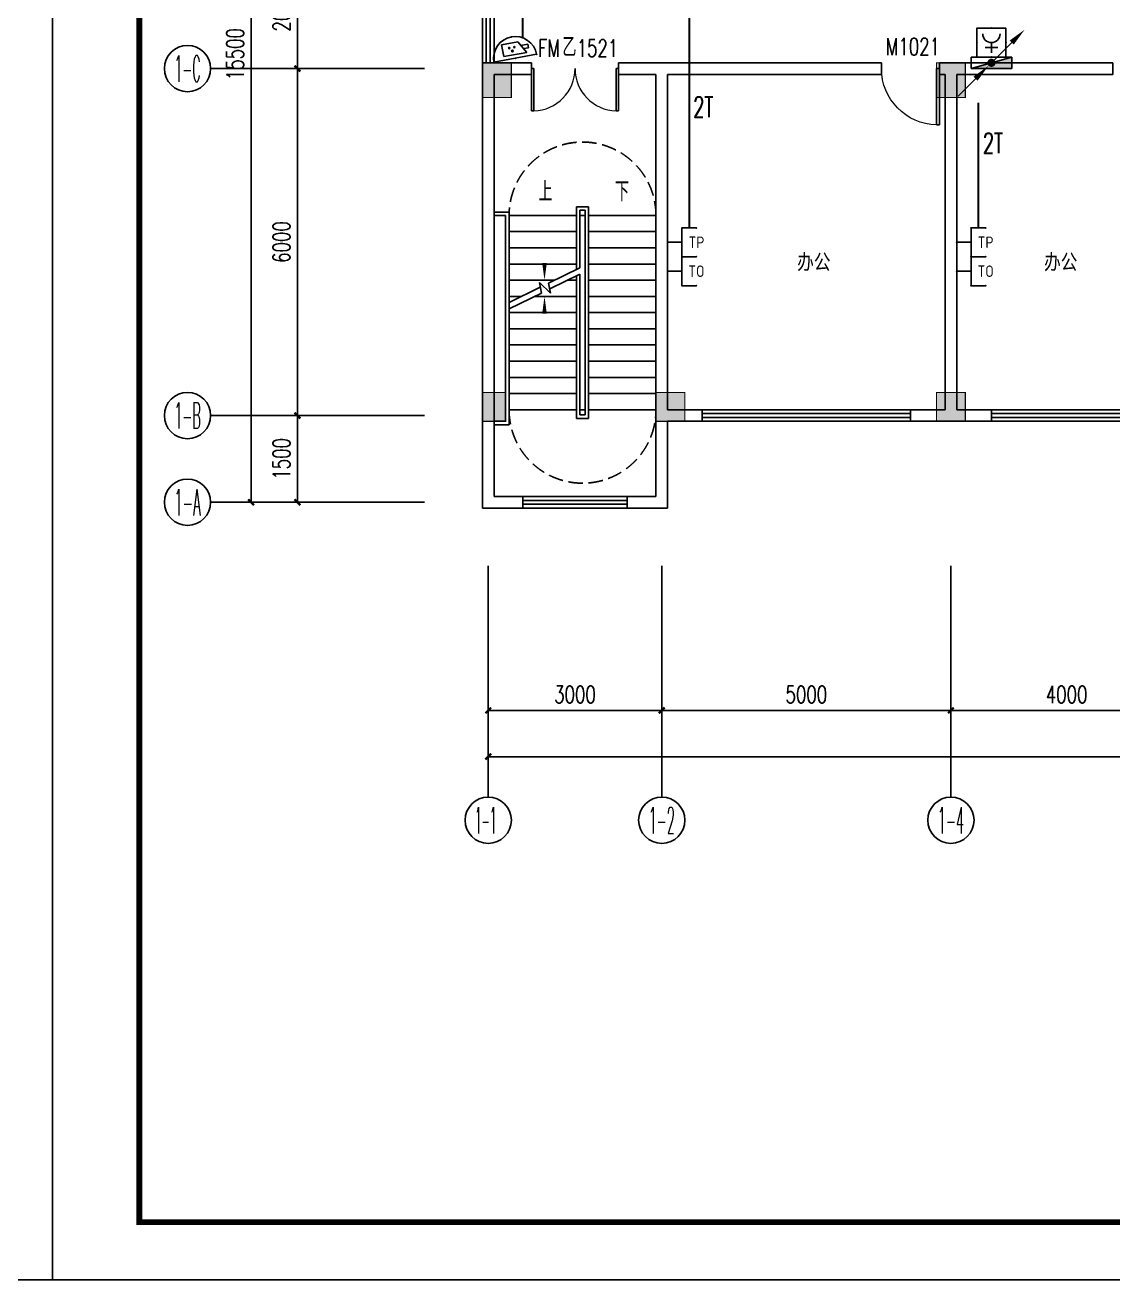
# Model space of a CAD drawing. Extents: x -6243262 to 3079315, y -2914302 to 172723.
# Drawn here: x -5669689 to -5650881, y -799772 to -778071 of the extents above; entities that cross this region are included whole.
import ezdxf
from ezdxf.enums import TextEntityAlignment as Align

# ---------------------------------------------------------------- set-up
doc = ezdxf.new("R2010")
doc.units = 0
doc.header["$LTSCALE"] = 1000
doc.linetypes.add('DASH', pattern=[0.35, 0.25, -0.1])
for name, color, linetype in [('0-柱网', 2, 'Continuous'), ('AXIS', 3, 'Continuous'), ('AXIS_TEXT', 7, 'Continuous'), ('DIM_SYMB', 3, 'Continuous'), ('DOOR_FIRE', 4, 'Continuous'), ('DOOR_FIRE_TEXT', 7, 'Continuous'), ('EQUIP-安防', 3, 'Continuous'), ('EQUIP-消防', 3, 'Continuous'), ('EQUIP-通讯', 3, 'Continuous'), ('EQUIP_消火栓', 7, 'Continuous'), ('HANDRAIL', 3, 'Continuous'), ('LWIRE', 4, 'Continuous'), ('PUB_TEXT', 7, 'Continuous'), ('PUB_TITLE', 4, 'Continuous'), ('STAIR', 2, 'Continuous'), ('TEL_TEXT', 7, 'Continuous'), ('WALL', 9, 'Continuous'), ('WINDOW', 4, 'Continuous'), ('WINDOW_TEXT', 7, 'Continuous'), ('WIRE-通讯', 4, 'Continuous')]:
    doc.layers.add(name, color=color, linetype=linetype)
doc.styles.add('-宋体', font='', dxfattribs={"width": 0.8})
doc.styles.add('_TCH_AXIS', font='COMPLEX', dxfattribs={"bigfont": 'GBCBIG'})
doc.styles.add('_TCH_DIM', font='SIMPLEX', dxfattribs={"bigfont": 'GBCBIG'})
doc.styles.add('_TCH_DIM_T3', font='SIMPLEX', dxfattribs={"width": 0.705882, "bigfont": 'GBCBIG'})
doc.styles.add('_TCH_WINDOW', font='SIMPLEX', dxfattribs={"height": 3.5, "bigfont": 'GBCBIG'})
doc.styles.add('_TEL_ATTDEF', font='gbenor', dxfattribs={"bigfont": 'gbcbig'})
doc.styles.add('_TEL_DIM', font='SIMPLEX', dxfattribs={"width": 0.8, "height": 3.5, "bigfont": 'HZTXT'})
doc.styles.add('COMPLEX', font='COMPLEX')
doc.styles.get("Standard").update_dxf_attribs({"font": 'gbenor.shx', "bigfont": 'gbcbig.shx'})
doc.styles.get('-宋体').set_extended_font_data('SimSun')
doc.dimstyles.new('_TCH_ARCH&&100', dxfattribs={"dimtxt": 297.5, "dimasz": 100, "dimexe": 250, "dimexo": 300, "dimgap": 126.25, "dimtad": 1, "dimdec": 0, "dimzin": 0, "dimdsep": 46, "dimtxsty": '_TCH_DIM_T3', "dimblk": 'ARCHTICK', "dimcen": 0.09, "dimclrt": 7, "dimazin": 2, "dimtfac": 1, "dimtdec": 0, "dimtix": 1, "dimtmove": 2, "dimatfit": 3, "dimfxl": 0, "dimtolj": 1, "dimtzin": 0, "dimarcsym": 0})

# ---------------------------------------------------------------- blocks, each defined once
blk = doc.blocks.new('1#柱网')
at = {"layer": '0-柱网'}
for points in [[(494005, 85967), (494005, 85367), (494505, 85367), (494505, 85967)], [(501855, 85967), (501855, 85367), (502355, 85367), (502355, 85967)], [(494005, 80267), (494005, 79767), (494405, 79767), (494405, 80267)], [(497005, 80267), (497005, 79767), (497505, 79767), (497505, 80267)], [(501855, 80267), (501855, 79767), (502355, 79767), (502355, 80267)]]:
    blk.add_hatch(color=0, dxfattribs=at).paths.add_polyline_path(points)
at = {"layer": '0-柱网', "color": 0, "const_width": 20}
for points in [[(494005, 85967), (494005, 85367), (494505, 85367), (494505, 85967), (494005, 85967)], [(501855, 85967), (501855, 85367), (502355, 85367), (502355, 85967), (501855, 85967)], [(494005, 80267), (494005, 79767), (494405, 79767), (494405, 80267), (494005, 80267)], [(497005, 80267), (497005, 79767), (497505, 79767), (497505, 80267), (497005, 80267)], [(501855, 80267), (501855, 79767), (502355, 79767), (502355, 80267), (501855, 80267)]]:
    blk.add_lwpolyline(points, dxfattribs=at)
blk = doc.blocks.new('$WINLIB2D$00000001')
at = {"color": 0}
for points in [[(-0.5, 0.5), (-0.5, -0.5)], [(-0.5, 0.5), (0.5, 0.5)], [(0.5, -0.5), (0.5, 0.5)], [(0.5, 0.1667), (-0.5, 0.1667)], [(0.5, -0.1667), (-0.5, -0.1667)], [(-0.5, -0.5), (0.5, -0.5)]]:
    blk.add_lwpolyline(points, dxfattribs=at)
blk = doc.blocks.new('$DorLib2D$00000002')
at = {"color": 0}
for p, q in [((-0.5, 0), (-0.5, 0.4875)), ((-0.475, 0.4875), (-0.5, 0.4875)), ((-0.475, 0), (-0.475, 0.4875)), ((0.475, 0), (0.475, 0.4875)), ((0.475, 0.4875), (0.5, 0.4875)), ((0.5, 0), (0.5, 0.4875)), ((-0.5, 0), (-0.475, 0)), ((0.5, 0), (0.475, 0))]:
    blk.add_line(p, q, dxfattribs=at)
at = {"color": 0, "lineweight": 13}
for centre, start, end in [((-0.4875, 0), 0, 88.53072), ((0.4875, 0), 91.46928, 180)]:
    blk.add_arc(centre, 0.4875, start, end, dxfattribs=at)
blk = doc.blocks.new('$DorLib2D$00000001')
at = {"color": 0}
for p, q in [((0.45, 0.975), (0.5, 0.975)), ((0.45, 0), (0.45, 0.975)), ((0.5, 0), (0.5, 0.975)), ((0.5, 0), (0.45, 0))]:
    blk.add_line(p, q, dxfattribs=at)
at = {"color": 0, "lineweight": 13}
blk.add_arc((0.475, 0), 0.975, 91.4693, 180, dxfattribs=at)
blk = doc.blocks.new('_ArchTick')
at = {"color": 0, "linetype": 'ByBlock', "const_width": 0.4}
blk.add_lwpolyline([(-0.5, -0.5), (0.5, 0.5)], dxfattribs=at)
blk = doc.blocks.new('*D153')
at = {"layer": 'AXIS', "color": 0, "lineweight": -2, "transparency": 16777216}
for p, q in [((1475895, -788352), (1475895, -791602)), ((1515895, -788352), (1515895, -791602)), ((1475895, -791352), (1515895, -791352))]:
    blk.add_line(p, q, dxfattribs=at)
at = {"layer": 'Defpoints', "color": 0, "transparency": 16777216}
for p in [(1475895, -788052), (1515895, -788052), (1515895, -791352)]:
    blk.add_point(p, dxfattribs=at)
at = {"layer": 'AXIS', "color": 0, "lineweight": -2, "transparency": 16777216, "xscale": 100, "yscale": 100, "zscale": 100, "rotation": 180}
blk.add_blockref('_ArchTick', (1475895, -791352), dxfattribs=at)
at = {"layer": 'AXIS', "color": 0, "lineweight": -2, "transparency": 16777216, "xscale": 100, "yscale": 100, "zscale": 100}
blk.add_blockref('_ArchTick', (1515895, -791352), dxfattribs=at)
at = {"layer": 'AXIS', "color": 7, "transparency": 16777216, "insert": (1495895, -791077), "char_height": 297.5, "attachment_point": 5, "style": '_TCH_DIM_T3'}
blk.add_mtext('\\A1;40000', dxfattribs=at)
blk = doc.blocks.new('*D162')
at = {"layer": 'AXIS', "color": 0, "lineweight": -2, "transparency": 16777216}
for p, q in [((1483895, -788352), (1483895, -790802)), ((1487895, -788352), (1487895, -790802)), ((1483895, -790552), (1487895, -790552))]:
    blk.add_line(p, q, dxfattribs=at)
at = {"layer": 'Defpoints', "color": 0, "transparency": 16777216}
for p in [(1483895, -788052), (1487895, -788052), (1487895, -790552)]:
    blk.add_point(p, dxfattribs=at)
at = {"layer": 'AXIS', "color": 0, "lineweight": -2, "transparency": 16777216, "xscale": 100, "yscale": 100, "zscale": 100, "rotation": 180}
blk.add_blockref('_ArchTick', (1483895, -790552), dxfattribs=at)
at = {"layer": 'AXIS', "color": 0, "lineweight": -2, "transparency": 16777216, "xscale": 100, "yscale": 100, "zscale": 100}
blk.add_blockref('_ArchTick', (1487895, -790552), dxfattribs=at)
at = {"layer": 'AXIS', "color": 7, "transparency": 16777216, "insert": (1485895, -790277), "char_height": 297.5, "attachment_point": 5, "style": '_TCH_DIM_T3'}
blk.add_mtext('\\A1;4000', dxfattribs=at)
blk = doc.blocks.new('*D163')
at = {"layer": 'AXIS', "color": 0, "lineweight": -2, "transparency": 16777216}
for p, q in [((1478895, -788352), (1478895, -790802)), ((1483895, -788352), (1483895, -790802)), ((1478895, -790552), (1483895, -790552))]:
    blk.add_line(p, q, dxfattribs=at)
at = {"layer": 'Defpoints', "color": 0, "transparency": 16777216}
for p in [(1478895, -788052), (1483895, -788052), (1483895, -790552)]:
    blk.add_point(p, dxfattribs=at)
at = {"layer": 'AXIS', "color": 0, "lineweight": -2, "transparency": 16777216, "xscale": 100, "yscale": 100, "zscale": 100, "rotation": 180}
blk.add_blockref('_ArchTick', (1478895, -790552), dxfattribs=at)
at = {"layer": 'AXIS', "color": 0, "lineweight": -2, "transparency": 16777216, "xscale": 100, "yscale": 100, "zscale": 100}
blk.add_blockref('_ArchTick', (1483895, -790552), dxfattribs=at)
at = {"layer": 'AXIS', "color": 7, "transparency": 16777216, "insert": (1481395, -790277), "char_height": 297.5, "attachment_point": 5, "style": '_TCH_DIM_T3'}
blk.add_mtext('\\A1;5000', dxfattribs=at)
blk = doc.blocks.new('*D164')
at = {"layer": 'AXIS', "color": 0, "lineweight": -2, "transparency": 16777216}
for p, q in [((1475895, -788352), (1475895, -790802)), ((1478895, -788352), (1478895, -790802)), ((1475895, -790552), (1478895, -790552))]:
    blk.add_line(p, q, dxfattribs=at)
at = {"layer": 'Defpoints', "color": 0, "transparency": 16777216}
for p in [(1475895, -788052), (1478895, -788052), (1478895, -790552)]:
    blk.add_point(p, dxfattribs=at)
at = {"layer": 'AXIS', "color": 0, "lineweight": -2, "transparency": 16777216, "xscale": 100, "yscale": 100, "zscale": 100, "rotation": 180}
blk.add_blockref('_ArchTick', (1475895, -790552), dxfattribs=at)
at = {"layer": 'AXIS', "color": 0, "lineweight": -2, "transparency": 16777216, "xscale": 100, "yscale": 100, "zscale": 100}
blk.add_blockref('_ArchTick', (1478895, -790552), dxfattribs=at)
at = {"layer": 'AXIS', "color": 7, "transparency": 16777216, "insert": (1477395, -790277), "char_height": 297.5, "attachment_point": 5, "style": '_TCH_DIM_T3'}
blk.add_mtext('\\A1;3000', dxfattribs=at)
blk = doc.blocks.new('_AXISO')
at = {"color": 0}
blk.add_circle((0, 0), 0.5, dxfattribs=at)
at = {"layer": 'AXIS_TEXT', "color": 0, "style": 'COMPLEX', "width": 1.041667}
blk.add_attdef('A', text='', height=0.56, dxfattribs=at).set_placement((-0.25, -0.28), (0.25, -0.28), align=Align.FIT)
blk = doc.blocks.new('*D181')
at = {"layer": 'AXIS', "color": 0, "lineweight": -2, "transparency": 16777216}
for p, q in [((1474495, -771452), (1471545, -771452)), ((1471795, -786952), (1471795, -771452)), ((1474495, -786952), (1471545, -786952))]:
    blk.add_line(p, q, dxfattribs=at)
at = {"layer": 'Defpoints', "color": 0, "transparency": 16777216}
for p in [(1471795, -771452), (1474795, -771452), (1474795, -786952)]:
    blk.add_point(p, dxfattribs=at)
at = {"layer": 'AXIS', "color": 0, "lineweight": -2, "transparency": 16777216, "xscale": 100, "yscale": 100, "zscale": 100}
for p, rotation in [((1471795, -771452), 90), ((1471795, -786952), 270)]:
    blk.add_blockref('_ArchTick', p, dxfattribs=dict(at, rotation=rotation))
at = {"layer": 'AXIS', "color": 7, "transparency": 16777216, "insert": (1471520, -779202), "char_height": 297.5, "attachment_point": 5, "rotation": 90, "style": '_TCH_DIM_T3'}
blk.add_mtext('\\A1;15500', dxfattribs=at)
blk = doc.blocks.new('*D182')
at = {"layer": 'AXIS', "color": 0, "lineweight": -2, "transparency": 16777216}
for p, q in [((1474495, -785452), (1472345, -785452)), ((1472595, -786952), (1472595, -785452)), ((1474495, -786952), (1472345, -786952))]:
    blk.add_line(p, q, dxfattribs=at)
at = {"layer": 'Defpoints', "color": 0, "transparency": 16777216}
for p in [(1472595, -785452), (1474795, -785452), (1474795, -786952)]:
    blk.add_point(p, dxfattribs=at)
at = {"layer": 'AXIS', "color": 0, "lineweight": -2, "transparency": 16777216, "xscale": 100, "yscale": 100, "zscale": 100}
for p, rotation in [((1472595, -785452), 90), ((1472595, -786952), 270)]:
    blk.add_blockref('_ArchTick', p, dxfattribs=dict(at, rotation=rotation))
at = {"layer": 'AXIS', "color": 7, "transparency": 16777216, "insert": (1472320, -786202), "char_height": 297.5, "attachment_point": 5, "rotation": 90, "style": '_TCH_DIM_T3'}
blk.add_mtext('\\A1;1500', dxfattribs=at)
blk = doc.blocks.new('*D183')
at = {"layer": 'AXIS', "color": 0, "lineweight": -2, "transparency": 16777216}
for p, q in [((1474495, -779452), (1472345, -779452)), ((1472595, -785452), (1472595, -779452)), ((1474495, -785452), (1472345, -785452))]:
    blk.add_line(p, q, dxfattribs=at)
at = {"layer": 'Defpoints', "color": 0, "transparency": 16777216}
for p in [(1472595, -779452), (1474795, -779452), (1474795, -785452)]:
    blk.add_point(p, dxfattribs=at)
at = {"layer": 'AXIS', "color": 0, "lineweight": -2, "transparency": 16777216, "xscale": 100, "yscale": 100, "zscale": 100}
for p, rotation in [((1472595, -779452), 90), ((1472595, -785452), 270)]:
    blk.add_blockref('_ArchTick', p, dxfattribs=dict(at, rotation=rotation))
at = {"layer": 'AXIS', "color": 7, "transparency": 16777216, "insert": (1472320, -782452), "char_height": 297.5, "attachment_point": 5, "rotation": 90, "style": '_TCH_DIM_T3'}
blk.add_mtext('\\A1;6000', dxfattribs=at)
blk = doc.blocks.new('*D184')
at = {"layer": 'AXIS', "color": 0, "lineweight": -2, "transparency": 16777216}
for p, q in [((1474495, -777452), (1472345, -777452)), ((1472595, -779452), (1472595, -777452)), ((1474495, -779452), (1472345, -779452))]:
    blk.add_line(p, q, dxfattribs=at)
at = {"layer": 'Defpoints', "color": 0, "transparency": 16777216}
for p in [(1472595, -777452), (1474795, -777452), (1474795, -779452)]:
    blk.add_point(p, dxfattribs=at)
at = {"layer": 'AXIS', "color": 0, "lineweight": -2, "transparency": 16777216, "xscale": 100, "yscale": 100, "zscale": 100}
for p, rotation in [((1472595, -777452), 90), ((1472595, -779452), 270)]:
    blk.add_blockref('_ArchTick', p, dxfattribs=dict(at, rotation=rotation))
at = {"layer": 'AXIS', "color": 7, "transparency": 16777216, "insert": (1472320, -778452), "char_height": 297.5, "attachment_point": 5, "rotation": 90, "style": '_TCH_DIM_T3'}
blk.add_mtext('\\A1;2000', dxfattribs=at)
blk = doc.blocks.new('$equip$00002353')
for p, q in [((0.75, 0), (-0.75, 0)), ((-0.517, -0.393), (-0.517, -0.273)), ((-0.517, -0.273), (-0.341, -0.273)), ((-0.517, -0.393), (-0.273, -0.393)), ((-0.427, -0.123), (0.383, -0.123)), ((-0.427, -0.123), (-0.187, -0.543)), ((0.383, -0.123), (0.383, -0.543)), ((0.383, -0.543), (-0.187, -0.543))]:
    blk.add_line(p, q)
at = {"const_width": 0.04}
for points in [[(-0.75, 0), (-0.779, 0)], [(0.75, 0), (0.779, 0)]]:
    blk.add_lwpolyline(points, dxfattribs=at)
blk.add_lwpolyline([(0.75, 0, -1), (-0.75, 0), (0.75, 0), (0.75, 0, -1), (-0.75, 0, -1.517539)], format="xyb", dxfattribs=at)
for centre, radius in [((-0.038, -0.38), 0.024), ((0.052, -0.26), 0.03), ((0.142, -0.38), 0.024)]:
    blk.add_circle(centre, radius)
blk.add_arc((0, 0), 0.75, 180, 0)
for p in [(-0.75, 0), (0, 0), (0.75, 0), (0, -0.75)]:
    blk.add_point(p)
for points in [[(-0.059, -0.368), (-0.017, -0.368), (-0.062, -0.38), (-0.014, -0.38)], [(-0.059, -0.392), (-0.017, -0.392), (-0.062, -0.38), (-0.014, -0.38)], [(-0.05, -0.359), (-0.026, -0.359), (-0.059, -0.368), (-0.017, -0.368)], [(-0.05, -0.401), (-0.026, -0.401), (-0.059, -0.392), (-0.017, -0.392)], [(-0.038, -0.356), (-0.038, -0.356), (-0.05, -0.359), (-0.026, -0.359)], [(-0.038, -0.404), (-0.038, -0.404), (-0.05, -0.401), (-0.026, -0.401)], [(0.026, -0.245), (0.078, -0.245), (0.022, -0.26), (0.082, -0.26)], [(0.026, -0.275), (0.078, -0.275), (0.022, -0.26), (0.082, -0.26)], [(0.037, -0.234), (0.067, -0.234), (0.026, -0.245), (0.078, -0.245)], [(0.037, -0.286), (0.067, -0.286), (0.026, -0.275), (0.078, -0.275)], [(0.052, -0.23), (0.052, -0.23), (0.037, -0.234), (0.067, -0.234)], [(0.052, -0.29), (0.052, -0.29), (0.037, -0.286), (0.067, -0.286)], [(0.121, -0.368), (0.163, -0.368), (0.118, -0.38), (0.166, -0.38)], [(0.121, -0.392), (0.163, -0.392), (0.118, -0.38), (0.166, -0.38)], [(0.13, -0.359), (0.154, -0.359), (0.121, -0.368), (0.163, -0.368)], [(0.13, -0.401), (0.154, -0.401), (0.121, -0.392), (0.163, -0.392)], [(0.142, -0.356), (0.142, -0.356), (0.13, -0.359), (0.154, -0.359)], [(0.142, -0.404), (0.142, -0.404), (0.13, -0.401), (0.154, -0.401)]]:
    blk.add_solid(points)
at = {"color": 7, "style": '_TEL_DIM', "flags": 1}
blk.add_attdef('A', text='', height=0.00002, dxfattribs=at).set_placement((0, 0), align=Align.MIDDLE_CENTER)
blk = doc.blocks.new('$equip$00001847')
for p, q in [((-0.5, 0.499), (-0.5, 0.999)), ((0.5, 0.999), (0.5, 0.499)), ((0.5, 0.499), (-0.5, 0.499)), ((0, 0.5), (0, 0))]:
    blk.add_line(p, q)
for p in [(-0.5, 0.999), (0.5, 0.999), (-0.5, 0.499), (0.5, 0.499), (0, 0)]:
    blk.add_point(p)
at = {"color": 7, "style": '_TEL_DIM'}
blk.add_attdef('$TEXT$', text='', height=0.4, dxfattribs=at).set_placement((0, 0.999), align=Align.MIDDLE_CENTER)
at = {"color": 7, "style": '_TEL_DIM', "flags": 1}
blk.add_attdef('A', text='', height=0.00002, dxfattribs=at).set_placement((0, 0), align=Align.MIDDLE_CENTER)
blk = doc.blocks.new('$equip$00001867')
for p, q in [((-0.5, 0.499), (-0.5, 0.999)), ((0.5, 0.999), (0.5, 0.499)), ((0.5, 0.499), (-0.5, 0.499)), ((0, 0.5), (0, 0))]:
    blk.add_line(p, q)
for p in [(-0.5, 0.999), (0.5, 0.999), (-0.5, 0.499), (0.5, 0.499), (0, 0)]:
    blk.add_point(p)
at = {"color": 7, "style": '_TEL_DIM'}
blk.add_attdef('$TEXT$', text='', height=0.4, dxfattribs=at).set_placement((0, 0.999), align=Align.MIDDLE_CENTER)
at = {"color": 7, "style": '_TEL_DIM', "flags": 1}
blk.add_attdef('A', text='', height=0.00002, dxfattribs=at).set_placement((0, 0), align=Align.MIDDLE_CENTER)
blk = doc.blocks.new('$equip$00002656')
for p, q in [((-0.5, 1), (-0.5, 0)), ((0.5, 1), (-0.5, 1)), ((0.5, 0), (0.5, 1)), ((0, 0.5), (0, 0.15)), ((-0.5, 0), (0.5, 0)), ((-0.219, 0.331), (0.222, 0.331))]:
    blk.add_line(p, q)
at = {"const_width": 0.04}
blk.add_lwpolyline([(-0.5, 1), (0.5, 1), (0.5, 0), (-0.5, 0), (-0.5, 1), (0.5, 1)], dxfattribs=at)
blk.add_arc((0, 0.8), 0.3, 180, 0)
for p in [(0, 1), (-0.5, 0.5), (0.5, 0.5), (0, 0)]:
    blk.add_point(p)
at = {"color": 7, "flags": 1}
for tag, height, p in [('B', 0.4, (0.762, 0.292)), ('A', 0.00002, (0, 0))]:
    blk.add_attdef(tag, text='', height=height, dxfattribs=at).set_placement(p, align=Align.MIDDLE_CENTER)
blk = doc.blocks.new('$TelecSys$00000079')
for p, q in [((0.7, 0.7), (0, 0)), ((0.104, 0.104), (0.104, 0.104)), ((-0.104, -0.104), (-0.104, -0.104))]:
    blk.add_line(p, q)
at = {"const_width": 0.142}
blk.add_lwpolyline([(-0.071, 0, 1), (0.071, 0, 1)], format="xyb", close=True, dxfattribs=at)
blk.add_solid([(0.63, 0.77), (0.77, 0.63), (1.15, 1.15)])
at = {"width": 0.8, "flags": 9}
blk.add_attdef('A', (0, 0), '', height=0.00002, dxfattribs=at)
blk = doc.blocks.new('$TelecSys$00000081')
for p, q in [((0.104, 0.104), (0.104, 0.104)), ((-0.104, -0.104), (-0.104, -0.104)), ((-1.15, -1.15), (-0.55, -0.55))]:
    blk.add_line(p, q)
at = {"const_width": 0.142}
blk.add_lwpolyline([(0.071, 0, 1), (-0.071, 0, 1)], format="xyb", close=True, dxfattribs=at)
blk.add_solid([(-0.62, -0.48), (-0.48, -0.62), (-0.1, -0.1)])
at = {"width": 0.8, "flags": 9}
blk.add_attdef('A', (0, 0), '', height=0.00002, rotation=180, dxfattribs=at)
blk = doc.blocks.new('$TwtSys$00000434')
for p, q in [((-0.5, 0.5), (-0.5, -0.5)), ((-0.5, -0.5), (0.5, 0.5)), ((0.5, 0.5), (-0.5, 0.5)), ((0.5, -0.5), (0.5, 0.5)), ((-0.5, -0.5), (0.5, -0.5))]:
    blk.add_line(p, q)
blk.add_solid([(0.5, -0.5), (0.5, 0.5), (-0.5, -0.5)])
blk = doc.blocks.new('44')
at = {"color": 8, "linetype": 'DASH'}
for centre, start, end in [((1477525.1, -781992.2), 359.99984, 180.00017), ((1477525.1, -785352.2), 179.99983, 0.00016)]:
    blk.add_arc(centre, 1270, start, end, dxfattribs=at)
at = {"layer": 'AXIS', "color": 8}
for p, q in [((1474795.1, -779452.2), (1471095.1, -779452.2)), ((1474795.1, -785452.2), (1471095.1, -785452.2)), ((1474795.1, -786952.2), (1471095.1, -786952.2)), ((1475895.1, -788052.2), (1475895.1, -792052.2)), ((1478895.1, -788052.2), (1478895.1, -792052.2)), ((1483895.1, -788052.2), (1483895.1, -792052.2))]:
    blk.add_line(p, q, dxfattribs=at)
at = {"layer": 'DIM_SYMB', "color": 8}
for points in [[(1476867.6, -781852.2, 0, 0, 0), (1476867.6, -783112.2, 0, 80, 0), (1476867.6, -782812.2, 0, 0, 0)], [(1478182.6, -781852.2, 0, 0, 0), (1478182.6, -786102.2, 0, 0, 0), (1476867.6, -786102.2, 0, 0, 0), (1476867.6, -783392.2, 0, 80, 0), (1476867.6, -783692.2, 0, 0, 0)]]:
    blk.add_lwpolyline(points, format="xyseb", dxfattribs=at)
at = {"layer": 'HANDRAIL', "color": 8}
for p, q in [((1476255.1, -781932.2), (1475995.1, -781932.2)), ((1475995.1, -781992.2), (1475995.1, -781932.2)), ((1476195.1, -781992.2), (1475995.1, -781992.2)), ((1476195.1, -785552.2), (1476195.1, -781992.2)), ((1476255.1, -785612.2), (1476255.1, -781932.2)), ((1475995.1, -785552.2), (1476195.1, -785552.2)), ((1475995.1, -785552.2), (1475995.1, -785612.2)), ((1475995.1, -785612.2), (1476255.1, -785612.2))]:
    blk.add_line(p, q, dxfattribs=at)
at = {"layer": 'STAIR', "color": 8}
for p, q in [((1477630.1, -781842.2), (1477420.1, -781842.2)), ((1477420.1, -781842.2), (1477420.1, -782924.7)), ((1477570.1, -781902.2), (1477480.1, -781902.2)), ((1477480.1, -781902.2), (1477480.1, -782895.2)), ((1477570.1, -785442.2), (1477570.1, -781902.2)), ((1477630.1, -785502.2), (1477630.1, -781842.2)), ((1476255.1, -781992.2), (1476255.1, -783497.8)), ((1477420.1, -781992.2), (1476255.1, -781992.2)), ((1477480.1, -781992.2), (1477480.1, -782895.2)), ((1477480.1, -781992.2), (1477570.1, -781992.2)), ((1477570.1, -785352.2), (1477570.1, -781992.2)), ((1477630.1, -781992.2), (1478795.1, -781992.2)), ((1478795.1, -785352.2), (1478795.1, -781992.2)), ((1477420.1, -782272.2), (1476255.1, -782272.2)), ((1477630.1, -782272.2), (1478795.1, -782272.2)), ((1477420.1, -782552.2), (1476255.1, -782552.2)), ((1477630.1, -782552.2), (1478795.1, -782552.2)), ((1477420.1, -782832.2), (1476255.1, -782832.2)), ((1477480.1, -782895.2), (1476938.2, -783161.8)), ((1477630.1, -782832.2), (1478795.1, -782832.2)), ((1477038.9, -783112.2), (1476255.1, -783112.2)), ((1476972.8, -783336.8), (1476778.7, -783150.6)), ((1476778.7, -783150.6), (1476815, -783333.8)), ((1476938.2, -783161.8), (1476972.8, -783336.8)), ((1477480.1, -783006.6), (1476958.3, -783263.3)), ((1477420.1, -783112.2), (1477265.5, -783112.2)), ((1477420.1, -783036.1), (1477420.1, -785502.2)), ((1477480.1, -783006.6), (1477480.1, -785352.2)), ((1477480.1, -783006.6), (1477480.1, -785442.2)), ((1477630.1, -783112.2), (1478795.1, -783112.2)), ((1476794.9, -783232.3), (1476255.1, -783497.8)), ((1476815, -783333.8), (1476255.1, -783609.2)), ((1476469.8, -783392.2), (1476255.1, -783392.2)), ((1477420.1, -783392.2), (1476696.3, -783392.2)), ((1477630.1, -783392.2), (1478795.1, -783392.2)), ((1476255.1, -783609.2), (1476255.1, -785352.2)), ((1477420.1, -783672.2), (1476255.1, -783672.2)), ((1477630.1, -783672.2), (1478795.1, -783672.2)), ((1477420.1, -783952.2), (1476255.1, -783952.2)), ((1477630.1, -783952.2), (1478795.1, -783952.2)), ((1477420.1, -784232.2), (1476255.1, -784232.2)), ((1477630.1, -784232.2), (1478795.1, -784232.2)), ((1477420.1, -784512.2), (1476255.1, -784512.2)), ((1477630.1, -784512.2), (1478795.1, -784512.2)), ((1477420.1, -784792.2), (1476255.1, -784792.2)), ((1477630.1, -784792.2), (1478795.1, -784792.2)), ((1477420.1, -785072.2), (1476255.1, -785072.2)), ((1477630.1, -785072.2), (1478795.1, -785072.2)), ((1477420.1, -785352.2), (1476255.1, -785352.2)), ((1477480.1, -785352.2), (1477570.1, -785352.2)), ((1477630.1, -785352.2), (1478795.1, -785352.2)), ((1477420.1, -785502.2), (1477630.1, -785502.2)), ((1477480.1, -785442.2), (1477570.1, -785442.2))]:
    blk.add_line(p, q, dxfattribs=at)
at = {"layer": 'WALL', "color": 8}
for p, q in [((1475995.1, -779352.2), (1475795.1, -779352.2)), ((1475795.1, -779352.2), (1475795.1, -779452.2)), ((1475795.1, -787052.2), (1475795.1, -779452.2)), ((1476645.1, -779352.2), (1475995.1, -779352.2)), ((1476645.1, -779552.2), (1476645.1, -779352.2)), ((1478895.1, -779352.2), (1478145.1, -779352.2)), ((1478145.1, -779352.2), (1478145.1, -779552.2)), ((1482695.1, -779352.2), (1478895.1, -779352.2)), ((1482695.1, -779552.2), (1482695.1, -779352.2)), ((1483895.1, -779352.2), (1483695.1, -779352.2)), ((1483695.1, -779352.2), (1483695.1, -779552.2)), ((1486695.1, -779352.2), (1483895.1, -779352.2)), ((1486695.1, -779552.2), (1486695.1, -779352.2)), ((1475995.1, -779552.2), (1476645.1, -779552.2)), ((1475995.1, -786852.2), (1475995.1, -779552.2)), ((1478145.1, -779552.2), (1478795.1, -779552.2)), ((1478795.1, -785452.2), (1478795.1, -779552.2)), ((1478995.1, -779552.2), (1482695.1, -779552.2)), ((1478995.1, -785352.2), (1478995.1, -779552.2)), ((1483695.1, -779552.2), (1483795.1, -779552.2)), ((1483795.1, -785352.2), (1483795.1, -779552.2)), ((1483995.1, -779552.2), (1486695.1, -779552.2)), ((1483995.1, -785352.2), (1483995.1, -779552.2)), ((1479595.1, -785352.2), (1478995.1, -785352.2)), ((1479595.1, -785552.2), (1479595.1, -785352.2)), ((1483795.1, -785352.2), (1483195.1, -785352.2)), ((1483195.1, -785352.2), (1483195.1, -785552.2)), ((1484595.1, -785352.2), (1483995.1, -785352.2)), ((1484595.1, -785552.2), (1484595.1, -785352.2)), ((1478795.1, -786852.2), (1478795.1, -785452.2)), ((1478995.1, -785552.2), (1479595.1, -785552.2)), ((1478995.1, -787052.2), (1478995.1, -785552.2)), ((1483195.1, -785552.2), (1483895.1, -785552.2)), ((1483895.1, -785552.2), (1484595.1, -785552.2)), ((1476495.1, -786852.2), (1475995.1, -786852.2)), ((1476495.1, -787052.2), (1476495.1, -786852.2)), ((1478795.1, -786852.2), (1478295.1, -786852.2)), ((1478295.1, -786852.2), (1478295.1, -787052.2)), ((1475795.1, -787052.2), (1476495.1, -787052.2)), ((1478295.1, -787052.2), (1478995.1, -787052.2))]:
    blk.add_line(p, q, dxfattribs=at)
at = {"layer": '0-柱网', "color": 8}
blk.add_blockref('1#柱网', (981790.1, -865319.4), dxfattribs=at)
at = {"layer": 'AXIS', "color": 8}
ref = blk.add_blockref('_AXISO', (1470695.1, -779452.2), dxfattribs=dict(at, xscale=800, yscale=800, zscale=800))
ref.add_attrib('A', '1-C', dxfattribs={"layer": 'AXIS_TEXT', "color": 8, "height": 452.55, "style": '_TCH_AXIS', "width": 0.375}).set_placement((1470468.8, -779678.5), (1470921.4, -779678.5), align=Align.FIT)
ref = blk.add_blockref('_AXISO', (1470695.1, -785452.2), dxfattribs=dict(at, xscale=800, yscale=800, zscale=800))
ref.add_attrib('A', '1-B', dxfattribs={"layer": 'AXIS_TEXT', "color": 8, "height": 452.55, "style": '_TCH_AXIS', "width": 0.362069}).set_placement((1470468.8, -785678.5), (1470921.4, -785678.5), align=Align.FIT)
ref = blk.add_blockref('_AXISO', (1470695.1, -786952.2), dxfattribs=dict(at, xscale=800, yscale=800, zscale=800))
ref.add_attrib('A', '1-A', dxfattribs={"layer": 'AXIS_TEXT', "color": 8, "height": 452.55, "style": '_TCH_AXIS', "width": 0.355932}).set_placement((1470468.8, -787178.5), (1470921.4, -787178.5), align=Align.FIT)
ref = blk.add_blockref('_AXISO', (1475895.1, -792452.2), dxfattribs=dict(at, xscale=800, yscale=800, zscale=800))
ref.add_attrib('A', '1-1 ', dxfattribs={"layer": 'AXIS_TEXT', "color": 8, "height": 452.55, "style": '_TCH_AXIS', "width": 0.42}).set_placement((1475668.8, -792678.5), (1476121.4, -792678.5), align=Align.FIT)
ref = blk.add_blockref('_AXISO', (1478895.1, -792452.2), dxfattribs=dict(at, xscale=800, yscale=800, zscale=800))
ref.add_attrib('A', '1-2', dxfattribs={"layer": 'AXIS_TEXT', "color": 8, "height": 452.55, "style": '_TCH_AXIS', "width": 0.381818}).set_placement((1478668.8, -792678.5), (1479121.4, -792678.5), align=Align.FIT)
ref = blk.add_blockref('_AXISO', (1483895.1, -792452.2), dxfattribs=dict(at, xscale=800, yscale=800, zscale=800))
ref.add_attrib('A', '1-4', dxfattribs={"layer": 'AXIS_TEXT', "color": 8, "height": 452.55, "style": '_TCH_AXIS', "width": 0.368421}).set_placement((1483668.8, -792678.5), (1484121.4, -792678.5), align=Align.FIT)
at = {"layer": 'DOOR_FIRE', "color": 8, "xscale": 1500, "yscale": 1500, "zscale": 200, "rotation": 180}
blk.add_blockref('$DorLib2D$00000002', (1477395.1, -779452.2), dxfattribs=at)
at = {"layer": 'WINDOW', "color": 8}
for p, xscale, yscale, zscale, rotation in [((1475895.1, -778452.2), -1800.00000000004, -200, -1800.00000000004, 90), ((1481395.1, -785452.2), -3600, -200, -3600, 180), ((1485895.1, -785452.2), -2600, -200, -2600, 180), ((1477395.1, -786952.2), -1800, 200, -1800, 180)]:
    blk.add_blockref('$WINLIB2D$00000001', p, dxfattribs=dict(at, xscale=xscale, yscale=yscale, zscale=zscale, rotation=rotation))
ref = blk.add_blockref('$DorLib2D$00000001', (1483195.1, -779452.2), dxfattribs=dict(at, xscale=-1000, yscale=1000, zscale=-1000, rotation=180))
ref.add_attrib('A', 'M1021', (1482770.1, -779221), dxfattribs={"layer": 'WINDOW_TEXT', "color": 8, "height": 297.5, "style": '_TCH_WINDOW', "width": 0.705882})
at = {"layer": 'DIM_SYMB', "color": 7, "style": '_TCH_DIM'}
for s, p in [('上', (1476763.4, -781747.2)), ('下', (1478087.7, -781747.2))]:
    blk.add_text(s, height=337.6, dxfattribs=at).set_placement(p)
at = {"layer": 'DOOR_FIRE_TEXT', "color": 8, "style": '_TCH_WINDOW', "width": 0.705882}
for s, p in [('FM', (1476757.3, -779247.3)), ('1521', (1477423, -779247.3))]:
    blk.add_text(s, height=297.5, dxfattribs=at).set_placement(p)
at = {"layer": 'DOOR_FIRE_TEXT', "color": 8, "style": '_TCH_WINDOW'}
blk.add_text('乙', height=337.6, dxfattribs=at).set_placement((1477177.3, -779247.3))
at = {"layer": 'PUB_TEXT', "color": 8, "style": '-宋体', "width": 0.8}
for p in [(1481236.5, -782926.1), (1485504.9, -782926.1)]:
    blk.add_text('办公', height=264.35, dxfattribs=at).set_placement(p)
at = {"layer": 'AXIS', "color": 8}
for p1, p2, distance, picture, middle in [((1474795.1, -786952.2), (1474795.1, -771452.2), 3000, '*D181', (1471520.1, -779202.2)), ((1474795.1, -779452.2), (1474795.1, -777452.2), 2200, '*D184', (1472320.1, -778452.2)), ((1474795.1, -785452.2), (1474795.1, -779452.2), 2200, '*D183', (1472320.1, -782452.2)), ((1474795.1, -786952.2), (1474795.1, -785452.2), 2200, '*D182', (1472320.1, -786202.2)), ((1475895.1, -788052.2), (1515895.1, -788052.2), -3300, '*D153', (1495895.1, -791077.2)), ((1475895.1, -788052.2), (1478895.1, -788052.2), -2500, '*D164', (1477395.1, -790277.2)), ((1478895.1, -788052.2), (1483895.1, -788052.2), -2500, '*D163', (1481395.1, -790277.2)), ((1483895.1, -788052.2), (1487895.1, -788052.2), -2500, '*D162', (1485895.1, -790277.2))]:
    dim = blk.add_aligned_dim(p1=p1, p2=p2, distance=distance, dimstyle='_TCH_ARCH&&100', dxfattribs=at)
    dim.commit()
    dim.dimension.update_dxf_attribs({"geometry": picture, "text_midpoint": middle})

msp = doc.modelspace()

# ---------------------------------------------------------------- linework, layer by layer
at = {"layer": 'PUB_TITLE'}
for points in [[(-5728613.8, -799772.5), (-5669213.8, -799772.5), (-5669213.8, -757772.5), (-5728613.8, -757772.5)], [(-5669213.8, -799772.5), (-5609813.8, -799772.5), (-5609813.8, -757772.5), (-5669213.8, -757772.5)]]:
    msp.add_lwpolyline(points, close=True, dxfattribs=at)
at = {"layer": 'PUB_TITLE', "const_width": 100}
msp.add_lwpolyline([(-5667713.8, -798772.5), (-5610813.8, -798772.5), (-5610813.8, -758772.5), (-5667713.8, -758772.5)], close=True, dxfattribs=at)
at = {"layer": 'WIRE-通讯', "linetype": 'Continuous', "const_width": 35}
for points in [[(-5661087.7, -778289.9), (-5661087.7, -777282.2)], [(-5658206.8, -781577.6), (-5658206.8, -777282.2)], [(-5653206.8, -781577.6), (-5653206.8, -779411.1)]]:
    msp.add_lwpolyline(points, dxfattribs=at)

# ---------------------------------------------------------------- block references
msp.add_blockref('44', (-7137576.4, 628.6))
at = {"layer": 'EQUIP-安防', "xscale": 499.9999999999999, "yscale": 499.9999999999999, "zscale": 499.9999999999999, "rotation": 190.3284730272937}
msp.add_blockref('$equip$00002353', (-5661214.1, -778643), dxfattribs=at)
at = {"layer": 'EQUIP-消防', "xscale": 500, "yscale": 500, "zscale": 500}
msp.add_blockref('$equip$00002656', (-5652981.5, -778623.6), dxfattribs=at)
at = {"layer": 'EQUIP-通讯'}
ref = msp.add_blockref('$equip$00001867', (-5658581.3, -781827.6), dxfattribs=dict(at, xscale=500, yscale=500, zscale=500, rotation=270))
ref.add_attrib('$TEXT$', 'TP', dxfattribs={"layer": '0', "color": 7, "height": 200, "style": '_TEL_ATTDEF'}).set_placement((-5658081.8, -781827.6), align=Align.MIDDLE_CENTER)
ref = msp.add_blockref('$equip$00001867', (-5653581.3, -781827.6), dxfattribs=dict(at, xscale=500, yscale=500, zscale=500, rotation=270))
ref.add_attrib('$TEXT$', 'TP', dxfattribs={"layer": '0', "color": 7, "height": 200, "style": '_TEL_ATTDEF'}).set_placement((-5653081.8, -781827.6), align=Align.MIDDLE_CENTER)
ref = msp.add_blockref('$equip$00001847', (-5658581.3, -782327.6), dxfattribs=dict(at, xscale=500, yscale=500, zscale=500, rotation=270))
ref.add_attrib('$TEXT$', 'TO', dxfattribs={"layer": '0', "color": 7, "height": 200, "style": '_TEL_ATTDEF'}).set_placement((-5658081.8, -782327.6), align=Align.MIDDLE_CENTER)
ref = msp.add_blockref('$equip$00001847', (-5653581.3, -782327.6), dxfattribs=dict(at, xscale=500, yscale=500, zscale=500, rotation=270))
ref.add_attrib('$TEXT$', 'TO', dxfattribs={"layer": '0', "color": 7, "height": 200, "style": '_TEL_ATTDEF'}).set_placement((-5653081.8, -782327.6), align=Align.MIDDLE_CENTER)
at = {"layer": 'EQUIP_消火栓', "xscale": 700, "yscale": 200, "zscale": 700}
msp.add_blockref('$TwtSys$00000434', (-5652981.5, -778723.6), dxfattribs=at)
at = {"layer": 'LWIRE', "xscale": 500, "yscale": 500, "zscale": 500}
for name in ['$TelecSys$00000079', '$TelecSys$00000081']:
    msp.add_blockref(name, (-5652981.5, -778723.6), dxfattribs=at)

# ---------------------------------------------------------------- texts
at = {"layer": 'TEL_TEXT', "style": '_TEL_DIM', "width": 0.64}
for p in [(-5658136.8, -779662.4), (-5653128.1, -780287.8)]:
    msp.add_text('2T', height=350, dxfattribs=at).set_placement(p)

doc.saveas('drawing.dxf')
